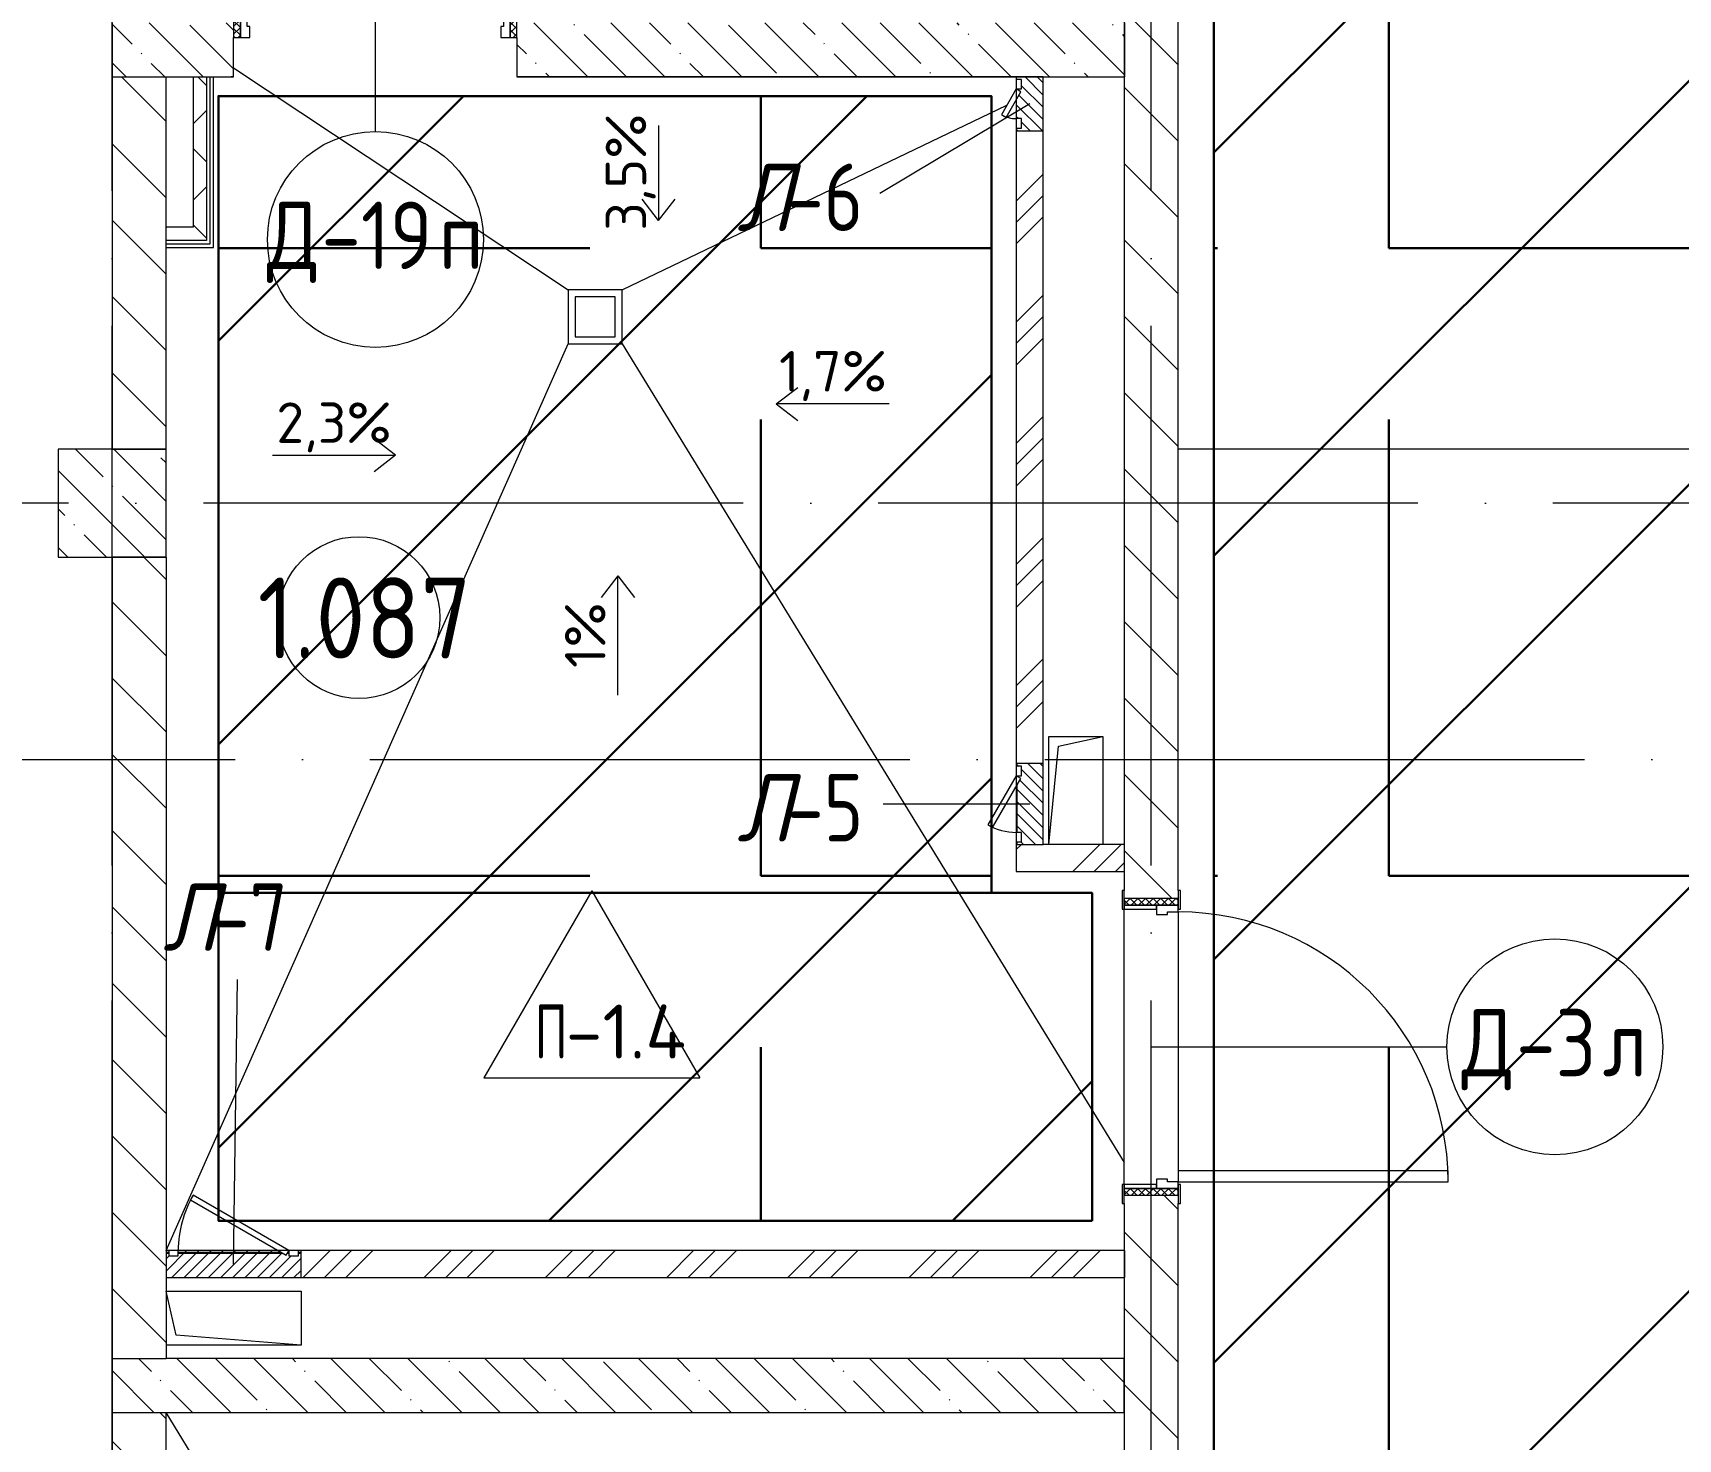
# Model space of a CAD drawing. Header units: millimetres. Extents: x -68946 to 690821, y -552984 to 293768.
# Drawn here: x 148494 to 154590, y 37456 to 42668 of the extents above; entities that cross this region are included whole.
import ezdxf

# ---------------------------------------------------------------- set-up
doc = ezdxf.new("R2010")
doc.units = ezdxf.units.MM
doc.linetypes.add('ADSK_Линия сетки', pattern=[2500, 2000, -250, 0, -250])
for name, color, linetype, lineweight in [('1.2) Стяжка 6 вып.', 30, 'Continuous', 30), ('1.2) Тепло-звук изол. + пденка 6 вып.', 200, 'Continuous', 30), ('1.4) Стяжка 6 вып.', 30, 'Continuous', 30), ('A-AREA-____-IDEN', 250, 'Continuous', 9), ('A-DETL-GENF-OTLN', 250, 'Continuous', 5), ('A-DOOR-____-IDEN', 250, 'Continuous', 9), ('A-DOOR-____-MCUT', 250, 'Continuous', 5), ('A-DOOR-____-OTLN', 250, 'Continuous', 5), ('A-DOOR-FRAM-MCUT', 250, 'Continuous', 5), ('A-DOOR-FRAM-OTLN', 250, 'Continuous', 5), ('A-FLOR-____-IDEN', 250, 'Continuous', 9), ('A-FLOR-____-OTLN', 250, 'Continuous', 9), ('A-GENM-____-MCUT', 250, 'Continuous', 25), ('A-GENM-____-OTLN', 250, 'Continuous', 9), ('A-GLAZ-____-OTLN', 250, 'Continuous', 5), ('A-WALL-____-MCUT', 250, 'Continuous', 13), ('A-WALL-____-PATT', 250, 'Continuous', 13), ('A-WALL-FNSH-MCUT', 250, 'Continuous', 13), ('G-____-____-DIMS', 250, 'Continuous', 9), ('I-WALL-____-OTLN', 250, 'Continuous', 9), ('P-SANR-FIXT-OTLN', 250, 'Continuous', 9), ('S-COLS-____-MCUT', 250, 'Continuous', 25), ('S-COLS-____-OTLN', 250, 'Continuous', 9), ('S-GRID-____-OTLN', 250, 'Continuous', 9)]:
    doc.layers.add(name, color=color, linetype=linetype, lineweight=lineweight)
doc.styles.add('GOST Common_1', font='', dxfattribs={"width": 0.9, "height": 250})
doc.styles.add('ISOCPEUR_1', font='isocpeur.ttf', dxfattribs={"width": 0.9, "height": 250})
doc.styles.add('ISOCPEUR_2', font='isocpeur.ttf', dxfattribs={"height": 160})
doc.styles.add('ISOCPEUR_3', font='isocpeur.ttf', dxfattribs={"height": 250})
doc.styles.add('ISOCPEUR_I_1', font='ГОСТ тип А.ttf', dxfattribs={"height": 2500})
doc.styles.get('GOST Common_1').set_extended_font_data('GOST Common')
pattern_1 = [(45, (12287.9, -0.0006), (-224.5064, 224.5064), []), (45, (12367.3, -0.0006), (0, 449.0128), []), (45, (12208.54, -0.0006), (0, 449.0128), [])]
pattern_2 = [(135, (12287.91, -0.0006), (-141.42136, -141.42136), [])]
pattern_3 = [(135, (12287.91, -0.0006), (-142.5612, -142.5612), []), (135, (12430.48, -0.0006), (-142.5612, -142.5612), [252.016, -50.403, 3.353, -47.05])]
pattern_4 = [(45, (12287.91, -0.0006), (-141.42136, 141.42136), []), (135, (12287.91, -0.0006), (-141.42136, -141.42136), [])]
pattern_5 = [(45, (125, 0), (-22.6274, 22.6274), [])]
pattern_6 = [(0, (0, 0), (0, 2326.005), [1691.64, -634.365]), (90, (0, 0), (-2326.005, 1e-13), [1691.64, -634.365])]

# ---------------------------------------------------------------- blocks, each defined once
blk = doc.blocks.new('Дверь_СКБ_1Ст_Внутренняя - Д-3л_1100x2100h_С_У_ Душ-42631068-АР1_Маркировочный план 1 этажа С2и3')
at = {"layer": 'A-DOOR-____-OTLN'}
h = blk.add_hatch(dxfattribs=at)
h.set_pattern_fill('FP_14', color=256, style=0, pattern_type=2)
h.set_pattern_definition([(135, (1751.41, 164.685), (-14.14214, -14.14214), []), (225, (1751.41, 164.685), (14.14214, -14.14214), [])])
h.paths.add_polyline_path([(562.5, 100), (537.5, 100), (537.5, -100), (562.5, -100), (562.5, -22.5)])
at = {"layer": 'A-DOOR-FRAM-OTLN'}
h = blk.add_hatch(dxfattribs=at)
h.set_pattern_fill('FP_15', color=256, style=0, pattern_type=2)
h.set_pattern_definition([(45, (-371.384, 164.685), (-14.1421, 14.1421), []), (135, (-371.384, 164.685), (-14.1421, -14.1421), [])])
h.paths.add_polyline_path([(-512.5, 100), (-537.5, 100), (-537.5, -100), (-512.5, -100), (-512.5, -22.5)])
at = {"layer": 'A-DOOR-____-MCUT'}
for p, q in [((512.5, 1100), (472.5, 1100)), ((472.5, 1100), (472.5, 100)), ((512.5, 100), (512.5, 1100)), ((472.5, 100), (512.5, 100))]:
    blk.add_line(p, q, dxfattribs=at)
at = {"layer": 'A-DOOR-____-OTLN'}
blk.add_arc((512.5, 100), 1000, 90, 180, dxfattribs=at)
at = {"layer": 'A-DOOR-FRAM-MCUT'}
for p, q in [((-497.5, 108), (-567.5, 108)), ((-567.5, 108), (-567.5, 100)), ((-567.5, 100), (-497.5, 100)), ((-512.5, 100), (-537.5, 100)), ((-537.5, 100), (-537.5, -100)), ((-487.5, 100), (-512.5, 100)), ((-512.5, 100), (-512.5, 20)), ((-512.5, -100), (-512.5, 100)), ((-497.5, 100), (-512.5, 100)), ((-512.5, 100), (-512.5, 99)), ((-512.5, 99), (-497.5, 99)), ((-497.5, 100), (-497.5, 108)), ((-497.5, 99), (-497.5, 100)), ((-487.5, 60), (-487.5, 100)), ((512.5, 100), (512.5, 60)), ((537.5, 100), (512.5, 100)), ((592.5, 108), (522.5, 108)), ((522.5, 108), (522.5, 100)), ((537.5, 100), (522.5, 100)), ((522.5, 100), (522.5, 99)), ((522.5, 100), (592.5, 100)), ((522.5, 99), (537.5, 99)), ((537.5, 20), (537.5, 100)), ((562.5, 100), (537.5, 100)), ((537.5, 100), (537.5, -100)), ((537.5, 99), (537.5, 100)), ((562.5, -100), (562.5, 100)), ((592.5, 100), (592.5, 108)), ((-512.5, 20), (-477.5, 20)), ((-497.5, 20), (-512.5, 20)), ((-512.5, 20), (-512.5, -100)), ((-497.5, -100), (-497.5, 20)), ((-477.5, 60), (-487.5, 60)), ((-477.5, 20), (-477.5, 60)), ((512.5, 60), (502.5, 60)), ((502.5, 60), (502.5, 20)), ((502.5, 20), (537.5, 20)), ((537.5, 20), (522.5, 20)), ((522.5, 20), (522.5, -100)), ((537.5, -100), (537.5, 20)), ((-497.5, -100), (-567.5, -100)), ((-567.5, -100), (-567.5, -108)), ((-567.5, -108), (-497.5, -108)), ((-537.5, -100), (-512.5, -100)), ((-512.5, -100), (-497.5, -100)), ((-497.5, -108), (-497.5, -100)), ((522.5, -100), (537.5, -100)), ((592.5, -100), (522.5, -100)), ((522.5, -100), (522.5, -108)), ((522.5, -108), (592.5, -108)), ((537.5, -100), (562.5, -100)), ((592.5, -108), (592.5, -100))]:
    blk.add_line(p, q, dxfattribs=at)
blk = doc.blocks.new('ТП-104 - ТП-104_110-150VSDs-28716108-АР1_Маркировочный план 1 этажа С2и3')
at = {"layer": 'P-SANR-FIXT-OTLN', "lineweight": 5}
for p, q in [((74, 74), (-74, 74)), ((-74, 74), (-74, -74)), ((74, -74), (74, 74)), ((-74, -74), (74, -74))]:
    blk.add_line(p, q, dxfattribs=at)
blk = doc.blocks.new('_Wn_-As_OpeningMEP_floor__Rectangular - _Wn_-As_OpeningMEP_floor__Rectangular-34705337-АР1_Маркировочный план 1 этажа С2и3')
at = {"layer": 'A-DETL-GENF-OTLN', "lineweight": 5}
for p, q in [((-64.6, 214.6), (100, 250)), ((-100, -150), (-64.6, 214.6))]:
    blk.add_line(p, q, dxfattribs=at)
blk = doc.blocks.new('Дверь_СКБ_1Ст - Д-19п_1050x2100h_С_У персонала_ ПУИ-42627547-АР1_Маркировочный план 1 этажа С2и3')
at = {"layer": 'A-DOOR-____-OTLN'}
h = blk.add_hatch(dxfattribs=at)
h.set_pattern_fill('FP_149', color=256, style=0, pattern_type=2)
h.set_pattern_definition([(135, (1776.41, 77.685), (-14.14214, -14.14214), []), (225, (1776.41, 77.685), (14.14214, -14.14214), [])])
h.paths.add_polyline_path([(512.5, -67), (537.5, -67), (537.5, 13), (512.5, 13), (512.5, -17)])
at = {"layer": 'A-DOOR-FRAM-OTLN'}
h = blk.add_hatch(dxfattribs=at)
h.set_pattern_fill('FP_150', color=256, style=0, pattern_type=2)
h.set_pattern_definition([(45, (-346.384, 77.685), (-14.1421, 14.1421), []), (135, (-346.384, 77.685), (-14.1421, -14.1421), [])])
h.paths.add_polyline_path([(-487.5, -67), (-487.5, 13), (-512.5, 13), (-512.5, -67)])
at = {"layer": 'A-DOOR-____-MCUT'}
for p, q in [((-462.5, 963), (-462.5, 13)), ((-422.5, 963), (-462.5, 963)), ((-422.5, 13), (-422.5, 963)), ((-462.5, 13), (-422.5, 13))]:
    blk.add_line(p, q, dxfattribs=at)
at = {"layer": 'A-DOOR-____-OTLN'}
blk.add_arc((-462.5, 13), 950, 360, 90, dxfattribs=at)
at = {"layer": 'A-DOOR-FRAM-MCUT'}
for p, q in [((-487.5, 13), (-512.5, 13)), ((-512.5, 13), (-512.5, -67)), ((-462.5, 13), (-487.5, 13)), ((-487.5, 13), (-487.5, -67)), ((-487.5, -67), (-487.5, 13)), ((-462.5, -27), (-462.5, 13)), ((487.5, 13), (487.5, -27)), ((512.5, 13), (487.5, 13)), ((512.5, -67), (512.5, 13)), ((537.5, 13), (512.5, 13)), ((512.5, 13), (512.5, -67)), ((537.5, -67), (537.5, 13)), ((-452.5, -27), (-462.5, -27)), ((-452.5, -67), (-452.5, -27)), ((487.5, -27), (477.5, -27)), ((477.5, -27), (477.5, -67)), ((-512.5, -67), (-487.5, -67)), ((-487.5, -67), (-452.5, -67)), ((477.5, -67), (512.5, -67)), ((512.5, -67), (537.5, -67))]:
    blk.add_line(p, q, dxfattribs=at)
blk = doc.blocks.new('_Wn_-As_OpeningMEP_floor__Rectangular - _Wn_-As_OpeningMEP_floor__Rectangular-34857646-АР1_Маркировочный план 1 этажа С2и3')
at = {"layer": 'A-DETL-GENF-OTLN', "lineweight": 5}
for p, q in [((-100, -200), (-62.2, 262.3)), ((-62.2, 262.3), (100, 300))]:
    blk.add_line(p, q, dxfattribs=at)
blk = doc.blocks.new('АР_Люк - ЛРС_ВК_200х200_внутренний_RAL 9006-V129-АР1_Маркировочный план 1 этажа С2и3')
at = {"layer": 'A-DOOR-____-OTLN'}
h = blk.add_hatch(dxfattribs=at)
h.set_pattern_fill('FP_148', color=256, style=0, pattern_type=2)
h.set_pattern_definition(pattern_5)
h.paths.add_polyline_path([(25, -50), (225, -50), (225, 50), (215, 50), (215, 30), (180, 30), (180, 50), (170, 32.7), (140, 50), (70, 50), (70, 30), (35, 30), (35, 50), (25, 50), (25, -43.3)])
at = {"layer": 'A-DETL-GENF-OTLN', "lineweight": 5}
for p, q in [((225, 50), (25, 50)), ((25, 50), (25, -50)), ((225, -50), (225, 50)), ((25, -50), (225, -50))]:
    blk.add_line(p, q, dxfattribs=at)
at = {"layer": 'A-DOOR-____-MCUT', "lineweight": 5}
for p, q in [((84.7, 105), (74.7, 87.7)), ((74.7, 87.7), (170, 32.7)), ((180, 50), (84.7, 105)), ((70, 50), (35, 50)), ((35, 50), (35, 30)), ((35, 30), (70, 30)), ((70, 30), (70, 50)), ((170, 32.7), (180, 50)), ((215, 50), (180, 50)), ((180, 50), (180, 30)), ((180, 30), (215, 30)), ((215, 30), (215, 50))]:
    blk.add_line(p, q, dxfattribs=at)
blk.add_arc((180, 50), 110, 150, 180, dxfattribs=at)
at = {"layer": 'A-DOOR-____-OTLN'}
blk.add_line((180, 50), (84.7, 105), dxfattribs=at)
blk = doc.blocks.new('АР_Люк - ЛРС_ВК_300х400_внутренний_RAL 9003-42726780-АР1_Маркировочный план 1 этажа С2и3')
at = {"layer": 'A-DOOR-____-OTLN'}
h = blk.add_hatch(dxfattribs=at)
h.set_pattern_fill('FP_148', color=256, style=0, pattern_type=2)
h.set_pattern_definition(pattern_5)
h.paths.add_polyline_path([(92.8, -50), (275, -50), (275, 50), (265, 50), (265, 30), (230, 30), (230, 50), (220, 32.7), (190, 50), (20, 50), (20, 30), (-15, 30), (-15, 50), (-25, 50), (-25, -50), (38.1, -50)])
at = {"layer": 'A-DETL-GENF-OTLN', "lineweight": 5}
for p, q in [((275, 50), (-25, 50)), ((-25, 50), (-25, -50)), ((275, -50), (275, 50)), ((-25, -50), (275, -50))]:
    blk.add_line(p, q, dxfattribs=at)
at = {"layer": 'A-DOOR-____-MCUT', "lineweight": 5}
for p, q in [((48.1, 155), (38.1, 137.7)), ((38.1, 137.7), (220, 32.7)), ((230, 50), (48.1, 155)), ((20, 50), (-15, 50)), ((-15, 50), (-15, 30)), ((-15, 30), (20, 30)), ((20, 30), (20, 50)), ((220, 32.7), (230, 50)), ((265, 50), (230, 50)), ((230, 50), (230, 30)), ((230, 30), (265, 30)), ((265, 30), (265, 50))]:
    blk.add_line(p, q, dxfattribs=at)
blk.add_arc((230, 50), 210, 150, 180, dxfattribs=at)
at = {"layer": 'A-DOOR-____-OTLN'}
blk.add_line((230, 50), (48.1, 155), dxfattribs=at)
blk = doc.blocks.new('ASML_АР_Отделка Люка - ВО Отделка люков_Грунтовка 0_Шпатлевка 0_Окраска 0_0-42467640-АР1_Маркировочный план 1 этажа С2и3')
at = {"layer": 'A-GENM-____-MCUT', "lineweight": 5}
for p, q in [((-140, 3), (-150, 3)), ((-150, 3), (-150, 0)), ((65, 3), (-105, 3)), ((150, 3), (140, 3)), ((150, 0), (150, 3)), ((-150, 0), (-140, 0)), ((-105, 0), (70.2, 0)), ((103.3, 0), (105, 0)), ((140, 0), (150, 0))]:
    blk.add_line(p, q, dxfattribs=at)
blk = doc.blocks.new('АР_Люк - ЛРС_ВК_500х400_наружный_NCS S 1000-N-42722041-АР1_Маркировочный план 1 этажа С2и3')
at = {"layer": 'A-DOOR-____-OTLN'}
h = blk.add_hatch(dxfattribs=at)
h.set_pattern_fill('FP_148', color=256, style=0, pattern_type=2)
h.set_pattern_definition(pattern_5)
h.paths.add_polyline_path([(-125, 50), (-125, -50), (375, -50), (375, 50), (365, 50), (365, 30), (330, 30), (330, 50), (320, 32.7), (290, 50), (-80, 50), (-80, 30), (-115, 30), (-115, 50), (-119.6, 50)])
at = {"layer": 'A-DETL-GENF-OTLN', "lineweight": 5}
for p, q in [((375, 50), (-125, 50)), ((-125, 50), (-125, -50)), ((375, -50), (375, 50)), ((-125, -50), (375, -50))]:
    blk.add_line(p, q, dxfattribs=at)
at = {"layer": 'A-DOOR-____-MCUT', "lineweight": 5}
for p, q in [((-25.1, 255), (-35.1, 237.7)), ((330, 50), (-25.1, 255)), ((-35.1, 237.7), (320, 32.7)), ((-80, 50), (-115, 50)), ((-115, 50), (-115, 30)), ((-115, 30), (-80, 30)), ((-80, 30), (-80, 50)), ((320, 32.7), (330, 50)), ((365, 50), (330, 50)), ((330, 50), (330, 30)), ((330, 30), (365, 30)), ((365, 30), (365, 50))]:
    blk.add_line(p, q, dxfattribs=at)
blk.add_arc((330, 50), 410, 150, 180, dxfattribs=at)
at = {"layer": 'A-DOOR-____-OTLN'}
blk.add_line((330, 50), (-25.1, 255), dxfattribs=at)
blk = doc.blocks.new('ASML_АР_Отделка Люка - ВО Отделка люков_Грунтовка 0_Шпатлевка 0_Окраска 0_0-42722003-АР1_Маркировочный план 1 этажа С2и3')
at = {"layer": 'A-GENM-____-MCUT', "lineweight": 5}
for p, q in [((-240, 3), (-250, 3)), ((-250, 3), (-250, 0)), ((177.1, 3), (-205, 3)), ((205, 3), (201, 3)), ((250, 3), (240, 3)), ((250, 0), (250, 3)), ((-250, 0), (-240, 0)), ((-205, 0), (182.3, 0)), ((199.2, 0), (205, 0)), ((240, 0), (250, 0))]:
    blk.add_line(p, q, dxfattribs=at)
blk = doc.blocks.new('AAR_СКБ_Марка_Помещения_мал - Номер-28977439-АР1_Маркировочный план 1 этажа С2и3')
at = {"layer": 'A-AREA-____-IDEN'}
blk.add_circle((-0.028, 0), 3, dxfattribs=at)
blk = doc.blocks.new('AAR_СКБ_Марка_Перекрытия - Марка пола-17325028-АР1_Маркировочный план 1 этажа С2и3')
at = {"layer": 'A-FLOR-____-IDEN'}
for p, q in [((0, 6.932), (-4.002, 0)), ((0, 6.932), (4.002, 0)), ((-4.002, 0), (4.002, 0))]:
    blk.add_line(p, q, dxfattribs=at)
blk = doc.blocks.new('ADSK_Марка_Дверь - Типоразмер_ADSK_Марка-30565456-АР1_Маркировочный план 1 этажа С2и3')
at = {"layer": 'A-DOOR-____-IDEN'}
blk.add_circle((0, 0), 4, dxfattribs=at)

msp = doc.modelspace()

# ---------------------------------------------------------------- hatches: boundary and pattern name
at = {"layer": '1.2) Стяжка 6 вып.', "lineweight": 30}
h = msp.add_hatch(dxfattribs=at)
h.set_pattern_fill('ANSI31', color=256, scale=333)
h.paths.add_polyline_path([(152870.3694, 10538.3524), (149137.9138, 10538.3524), (149137.9138, 12663.8674), (152870.3694, 12663.8674), (152870.3694, 24774.898), (149162.9138, 24774.898), (149162.9138, 27269.7346), (152870.3694, 27269.7346), (152870.3694, 45475.2194), (149117.1568, 45475.2194), (149117.1568, 48329.3719), (152870.3694, 48329.3719), (152870.3694, 58477.4991), (157124.6208, 58477.4991), (157124.6208, 337.5006), (152870.3694, 337.5006)])
h = msp.add_hatch(dxfattribs=at)
h.set_pattern_fill('ANSI31', color=256, scale=333)
h.paths.add_polyline_path([(149181.4933, 39480.2318), (152046.1406, 39480.2318), (152046.1406, 42433.8391), (149181.4933, 42433.8391)], flags=17)
h = msp.add_hatch(dxfattribs=at)
h.set_pattern_fill('ANSI31', color=256, scale=333)
h.paths.add_polyline_path([(152418.9976, 38265.4364), (149181.4933, 38265.4364), (149181.4933, 39480.2318), (152418.9976, 39480.2318)], flags=17)
at = {"layer": '1.2) Тепло-звук изол. + пденка 6 вып.', "lineweight": 30}
h = msp.add_hatch(dxfattribs=at)
h.set_pattern_fill('ANGLE', color=256, scale=333)
h.set_pattern_definition(pattern_6)
h.paths.add_polyline_path([(152870.3694, 10538.3524), (149137.9138, 10538.3524), (149137.9138, 12663.8674), (152870.3694, 12663.8674), (152870.3694, 24774.898), (149162.9138, 24774.898), (149162.9138, 27269.7346), (152870.3694, 27269.7346), (152870.3694, 45475.2194), (149117.1568, 45475.2194), (149117.1568, 48329.3719), (152870.3694, 48329.3719), (152870.3694, 58477.4991), (157124.6208, 58477.4991), (157124.6208, 337.5006), (152870.3694, 337.5006)])
h = msp.add_hatch(dxfattribs=at)
h.set_pattern_fill('ANGLE', color=256, scale=333)
h.set_pattern_definition(pattern_6)
h.paths.add_polyline_path([(149181.4933, 39480.2318), (152046.1406, 39480.2318), (152046.1406, 42433.8391), (149181.4933, 42433.8391)], flags=17)
h = msp.add_hatch(dxfattribs=at)
h.set_pattern_fill('ANGLE', color=256, scale=333)
h.set_pattern_definition(pattern_6)
h.paths.add_polyline_path([(152418.9976, 38265.4364), (149181.4933, 38265.4364), (149181.4933, 39480.2318), (152418.9976, 39480.2318)], flags=17)
at = {"layer": '1.4) Стяжка 6 вып.', "lineweight": 30}
h = msp.add_hatch(dxfattribs=at)
h.set_pattern_fill('ANSI32', color=256, scale=333)
h.paths.add_polyline_path([(152870.3694, 10538.3524), (149137.9138, 10538.3524), (149137.9138, 12663.8674), (152870.3694, 12663.8674), (152870.3694, 24774.898), (149162.9138, 24774.898), (149162.9138, 27269.7346), (152870.3694, 27269.7346), (152870.3694, 45475.2194), (149117.1568, 45475.2194), (149117.1568, 48329.3719), (152870.3694, 48329.3719), (152870.3694, 58477.4991), (157124.6208, 58477.4991), (157124.6208, 337.5006), (152870.3694, 337.5006)])
h = msp.add_hatch(dxfattribs=at)
h.set_pattern_fill('ANSI32', color=256, scale=333)
h.paths.add_polyline_path([(149181.4933, 39480.2318), (152046.1406, 39480.2318), (152046.1406, 42433.8391), (149181.4933, 42433.8391)], flags=17)
h = msp.add_hatch(dxfattribs=at)
h.set_pattern_fill('ANSI32', color=256, scale=333)
h.paths.add_polyline_path([(152418.9976, 38265.4364), (149181.4933, 38265.4364), (149181.4933, 39480.2318), (152418.9976, 39480.2318)], flags=17)
at = {"layer": 'A-WALL-____-PATT', "lineweight": 15, "true_color": 0x000000}
h = msp.add_hatch(dxfattribs=at)
h.set_pattern_fill('FP_2', color=18, style=0, pattern_type=2)
h.set_pattern_definition(pattern_2)
h.paths.add_polyline_path([(152537.9138, 33324.9678), (152737.9138, 33324.9678), (152737.9138, 34431.9994), (152537.9138, 34431.9994), (152537.9138, 33384.9994)])
h.paths.add_polyline_path([(152657.9138, 35531.9994), (152737.9138, 35531.9994), (152737.9138, 38359.999), (152537.9138, 38359.999), (152537.9138, 35531.9994)])
h.paths.add_polyline_path([(152537.9138, 39459.999), (152737.9138, 39459.999), (152737.9138, 45324.9684), (152537.9138, 45324.9673), (152537.9138, 39489.999)])
h = msp.add_hatch(dxfattribs=at)
h.set_pattern_fill('FP_1', color=18, style=0, pattern_type=2)
h.set_pattern_definition(pattern_3)
h.paths.add_polyline_path([(152237.9138, 42505.0006), (152537.9138, 42505.0006), (152537.9138, 42705.0006), (150287.9138, 42705.0006), (150287.9138, 42505.0006), (152137.9138, 42505.0006)])
h.paths.add_polyline_path([(149237.9138, 42505.0006), (149237.9138, 42705.0006), (148787.9138, 42705.0006), (148787.9138, 42505.0006), (149162.9138, 42505.0006)])
h = msp.add_hatch(dxfattribs=at)
h.set_pattern_fill('FP_2', color=18, style=0, pattern_type=2)
h.set_pattern_definition(pattern_2)
h.paths.add_polyline_path([(148787.9138, 37755.1509), (148987.9138, 37755.1509), (148987.9138, 40725), (148787.9138, 40725), (148787.9138, 37766.4185)])
h.paths.add_polyline_path([(148987.9138, 41125), (148987.9138, 42505.0006), (148787.9138, 42505.0006), (148787.9138, 41125)])
h = msp.add_hatch(dxfattribs=at)
h.set_pattern_fill('FP_83', color=18, style=0, pattern_type=2)
h.set_pattern_definition(pattern_4)
h.paths.add_polyline_path([(149137.9138, 41897.8686), (149137.9138, 42505.0006), (149087.9138, 42505.0006), (149087.9138, 41897.8686)])
h = msp.add_hatch(dxfattribs=at)
h.set_pattern_fill('FP_5', color=18, style=0, pattern_type=2)
h.set_pattern_definition(pattern_1)
h.paths.add_polyline_path([(152137.9138, 39959.999), (152237.9138, 39959.999), (152237.9138, 42305.0006), (152137.9138, 42305.0006), (152137.9138, 40059.999)])
h = msp.add_hatch(dxfattribs=at)
h.set_pattern_fill('FP_83', color=18, style=0, pattern_type=2)
h.set_pattern_definition(pattern_4)
h.paths.add_polyline_path([(149087.9138, 41897.8686), (149087.9138, 41947.8686), (148987.9138, 41947.8686), (148987.9138, 41897.8686)])
h = msp.add_hatch(dxfattribs=at)
h.set_pattern_fill('FP_5', color=18, style=0, pattern_type=2)
h.set_pattern_definition(pattern_1)
h.paths.add_polyline_path([(152397.2317, 39559.999), (152537.9138, 39559.999), (152537.9138, 39659.999), (152137.9138, 39659.999), (152138.8464, 39559.999), (152393.8367, 39559.999)])
h = msp.add_hatch(dxfattribs=at)
h.set_pattern_fill('FP_5', color=18, style=0, pattern_type=2)
h.set_pattern_definition(pattern_1)
h.paths.add_polyline_path([(151472.3253, 38055.1509), (152537.9138, 38055.1509), (152537.9138, 38155.1509), (149487.9155, 38155.1509), (149487.9155, 38055.1509), (151417.8397, 38055.1509)])
h = msp.add_hatch(dxfattribs=at)
h.set_pattern_fill('FP_1', color=18, style=0, pattern_type=2)
h.set_pattern_definition(pattern_3)
h.paths.add_polyline_path([(152537.9138, 37555.1509), (152537.9138, 37755.1509), (148787.9138, 37755.1509), (148787.9138, 37555.1509), (151165.0164, 37555.1509)])
h = msp.add_hatch(dxfattribs=at)
h.set_pattern_fill('FP_2', color=18, style=0, pattern_type=2)
h.set_pattern_definition(pattern_2)
h.paths.add_polyline_path([(148987.9138, 37404.9996), (148987.9138, 37555.1509), (148787.9138, 37555.1509), (148787.9138, 37404.9996)])
at = {"layer": 'S-COLS-____-OTLN', "lineweight": 5, "true_color": 0x000000}
h = msp.add_hatch(dxfattribs=at)
h.set_pattern_fill('FP_1', color=18, style=0, pattern_type=2)
h.set_pattern_definition(pattern_3)
h.paths.add_polyline_path([(148587.8919, 40725), (148987.8919, 40725), (148987.8919, 41125), (148587.8919, 41125), (148587.8919, 41030.2707)])

# ---------------------------------------------------------------- linework, layer by layer
at = {"layer": '1.2) Стяжка 6 вып.', "lineweight": 30}
for points in [[(152870.3694, 45475.2194), (149117.1568, 45475.2194), (149117.1568, 48329.3719), (152870.3694, 48329.3719), (152870.3694, 58477.4991), (157124.6208, 58477.4991), (157124.6208, 337.5006), (152870.3694, 337.5006), (152870.3694, 10538.3524), (149137.9138, 10538.3524), (149137.9138, 12663.8674), (152870.3694, 12663.8674), (152870.3694, 24774.898), (149162.9138, 24774.898), (149162.9138, 27269.7346), (152870.3694, 27269.7346)], [(149181.4933, 39480.2318), (152046.1406, 39480.2318), (152046.1406, 42433.8391), (149181.4933, 42433.8391)], [(152418.9976, 38265.4364), (149181.4933, 38265.4364), (149181.4933, 39480.2318), (152418.9976, 39480.2318)]]:
    msp.add_lwpolyline(points, close=True, dxfattribs=at)
at = {"layer": 'A-DOOR-____-IDEN', "color": 18, "true_color": 0x000000}
for p, q in [((149762.9138, 42718.0006), (149762.9138, 42302.0661)), ((152187.9138, 42405.0006), (151632.5613, 42072.2018)), ((152187.9138, 39809.999), (151644.4658, 39809.999)), ((149237.9138, 38105.1509), (149252.3371, 39159.6744)), ((152637.9138, 38909.999), (153733.7226, 38909.999))]:
    msp.add_line(p, q, dxfattribs=at)
at = {"layer": 'A-FLOR-____-OTLN', "color": 18, "lineweight": 5, "true_color": 0x000000}
for p, q in [((149237.9138, 42504.9394), (149229.4037, 42505.0006)), ((152137.9138, 42504.9269), (150287.9138, 42504.9269)), ((150677.6959, 41715.2757), (150477.6959, 41715.2757)), ((150477.6959, 41715.2757), (150477.6959, 41515.2757)), ((150677.6959, 41515.2757), (150677.6959, 41715.2757)), ((150477.6959, 41515.2757), (150677.6959, 41515.2757)), ((157337.8919, 41125), (152737.9138, 41125)), ((152258.6935, 39659.999), (152258.6935, 40059.999)), ((152258.6935, 40059.999), (152458.6935, 40059.999)), ((152458.6935, 40059.999), (152458.6935, 39659.999)), ((152737.9138, 39409.999), (152737.9138, 38449.999)), ((152737.9138, 39409.999), (152737.9138, 38449.999)), ((148987.9138, 38004.1859), (149487.9155, 38004.1859)), ((149487.9155, 38004.1859), (149487.9155, 37804.1859)), ((149487.9155, 37804.1859), (148987.9138, 37804.1859))]:
    msp.add_line(p, q, dxfattribs=at)
at = {"layer": 'A-FLOR-____-OTLN', "color": 18, "true_color": 0x000000}
for p, q in [((149237.9138, 42538.9151), (150477.6959, 41715.2757)), ((150677.6959, 41715.2757), (152103.3684, 42400.1661)), ((152135.3261, 42415.5186), (152137.9138, 42416.7617)), ((148987.9138, 38155.1509), (150477.6959, 41515.2757)), ((150677.6959, 41515.2757), (152537.9138, 38481.3421)), ((149910.4493, 36039.3413), (148987.9138, 37555.1509))]:
    msp.add_line(p, q, dxfattribs=at)
at = {"layer": 'A-WALL-____-MCUT', "color": 18, "lineweight": 15, "true_color": 0x000000}
for p, q in [((152537.9138, 45324.9684), (152537.9138, 39489.999)), ((152737.9138, 39489.999), (152737.9138, 45324.9684)), ((148787.9138, 42705.0006), (148787.9138, 42505.0006)), ((152539.9138, 42505.0006), (152539.9138, 42705.0006)), ((149237.9138, 42505.0006), (149237.9138, 42651.0006)), ((150287.9138, 42651.0006), (150287.9138, 42505.0006)), ((148787.9138, 42505.0006), (148787.9138, 41125)), ((148787.9138, 42505.0006), (149237.9138, 42505.0006)), ((148987.9138, 41125), (148987.9138, 42505.0006)), ((149087.9138, 42505.0006), (149087.9138, 41947.8686)), ((149137.9138, 42505.0006), (149137.9138, 41897.8686)), ((149150.4138, 42505.0006), (149150.4138, 41885.3686)), ((150287.9138, 42505.0006), (152539.9138, 42505.0006)), ((152137.9138, 42505.0006), (152137.9138, 42495.0006)), ((152237.9138, 39659.999), (152237.9138, 42505.0006)), ((152137.9138, 42420.0006), (152137.9138, 42350.0006)), ((152137.9138, 42315.0006), (152137.9138, 39959.999)), ((149087.9138, 41947.8686), (148987.9138, 41947.8686)), ((149137.9138, 41897.8686), (148987.9138, 41897.8686)), ((149150.4138, 41885.3686), (148987.9138, 41885.3686)), ((148787.9138, 41125), (148987.9138, 41125)), ((148787.9138, 40725), (148787.9138, 37755.1509)), ((148987.9138, 40725), (148787.9138, 40725)), ((148987.9138, 40725), (148987.9138, 38148.1509)), ((152137.9138, 39659.999), (152137.9138, 39559.999)), ((152537.9138, 39659.999), (152237.9138, 39659.999)), ((152137.9138, 39559.999), (152537.9138, 39559.999)), ((152537.9138, 38329.999), (152537.9138, 35531.9994)), ((152737.9138, 35531.9994), (152737.9138, 38329.999)), ((148997.9138, 38155.1509), (148987.9138, 38155.1509)), ((148987.9138, 38145.1509), (148987.9138, 37755.1509)), ((149402.9138, 38155.1509), (149032.9138, 38155.1509)), ((152539.9138, 38155.1509), (149477.9138, 38155.1509)), ((152539.9138, 38055.1509), (152539.9138, 38155.1509)), ((148987.9138, 38055.1509), (152539.9138, 38055.1509)), ((148787.9138, 37755.1509), (148987.9138, 37755.1509)), ((148787.9138, 37755.1509), (148787.9138, 37555.1509)), ((152537.9138, 37755.1509), (148987.9138, 37755.1509)), ((152537.9138, 37555.1509), (152537.9138, 37755.1509)), ((148787.9138, 37555.1509), (148787.9138, 37045)), ((148787.9138, 37555.1509), (152537.9138, 37555.1509)), ((148987.9138, 36925), (148987.9138, 37555.1509))]:
    msp.add_line(p, q, dxfattribs=at)
at = {"layer": 'A-WALL-FNSH-MCUT', "lineweight": 15}
for p, q in [((149162.9138, 41872.8686), (149162.9138, 42505.0006)), ((148987.9138, 41872.8686), (149162.9138, 41872.8686))]:
    msp.add_line(p, q, dxfattribs=at)
at = {"layer": 'G-____-____-DIMS', "color": 18, "true_color": 0x000000}
for p, q in [((150812.6385, 42325.1833), (150812.6385, 41972.0466)), ((150812.6385, 41972.0466), (150751.2523, 42052.0466)), ((150812.6385, 41972.0466), (150874.0246, 42052.0466)), ((151248.7002, 41292.8178), (151328.7002, 41354.2039)), ((151248.7002, 41292.8178), (151328.7002, 41231.4316)), ((151667.4109, 41292.8178), (151248.7002, 41292.8178)), ((149838.3655, 41102.3545), (149758.3655, 41163.7407)), ((149381.8213, 41102.3545), (149838.3655, 41102.3545)), ((149838.3655, 41102.3545), (149758.3655, 41040.9684)), ((150661.661, 40655.9855), (150600.2748, 40575.9855)), ((150661.661, 40655.9855), (150723.0471, 40575.9855)), ((150661.661, 40213.622), (150661.661, 40655.9855))]:
    msp.add_line(p, q, dxfattribs=at)
at = {"layer": 'I-WALL-____-OTLN', "color": 18, "lineweight": 15, "true_color": 0x000000}
msp.add_line((152537.9138, 38399.999), (152537.9138, 39419.999), dxfattribs=at)
at = {"layer": 'S-COLS-____-MCUT', "color": 18, "lineweight": 5, "true_color": 0x000000}
for p, q in [((148787.9138, 41125), (148587.8919, 41125)), ((148587.8919, 41125), (148587.8919, 40725)), ((148987.8919, 40725), (148987.8919, 41125)), ((148587.8919, 40725), (148787.9138, 40725))]:
    msp.add_line(p, q, dxfattribs=at)
at = {"layer": 'S-COLS-____-OTLN', "color": 18, "lineweight": 5, "true_color": 0x000000}
for p, q in [((148987.8919, 41125), (148787.9138, 41125)), ((148787.9138, 40725), (148987.8919, 40725))]:
    msp.add_line(p, q, dxfattribs=at)
at = {"layer": 'S-GRID-____-OTLN', "color": 18, "linetype": 'ADSK_Линия сетки', "true_color": 0x000000}
for p, q in [((148787.9138, -2919.5356), (148787.9138, 61063.6538)), ((152637.9138, -2919.5356), (152637.9138, 61063.6538)), ((168626.8279, 40925), (111607.9138, 40925)), ((77240.3519, 39975), (168626.8279, 39975))]:
    msp.add_line(p, q, dxfattribs=at)

# ---------------------------------------------------------------- block references
at = {"layer": 'A-AREA-____-IDEN', "color": 18, "true_color": 0x000000, "xscale": 99.99999999999993, "yscale": 99.99999999999993, "zscale": 99.99999999999993}
msp.add_blockref('AAR_СКБ_Марка_Помещения_мал - Номер-28977439-АР1_Маркировочный план 1 этажа С2и3', (149705.1985, 40500.8085), dxfattribs=at)
at = {"layer": 'A-DOOR-____-IDEN', "color": 18, "true_color": 0x000000, "xscale": 99.99999999999993, "yscale": 99.99999999999993, "zscale": 99.99999999999993}
for p in [(149763.3712, 41902.0661), (154133.7226, 38909.999)]:
    msp.add_blockref('ADSK_Марка_Дверь - Типоразмер_ADSK_Марка-30565456-АР1_Маркировочный план 1 этажа С2и3', p, dxfattribs=at)
at = {"layer": 'A-DOOR-____-OTLN', "color": 18, "true_color": 0x000000}
for name, p in [('Дверь_СКБ_1Ст - Д-19п_1050x2100h_С_У персонала_ ПУИ-42627547-АР1_Маркировочный план 1 этажа С2и3', (149750.4138, 42718.0006)), ('АР_Люк - ЛРС_ВК_500х400_наружный_NCS S 1000-N-42722041-АР1_Маркировочный план 1 этажа С2и3', (149112.9138, 38105.1509))]:
    msp.add_blockref(name, p, dxfattribs=at)
for name, p, rotation in [('АР_Люк - ЛРС_ВК_200х200_внутренний_RAL 9006-V129-АР1_Маркировочный план 1 этажа С2и3', (152187.9138, 42280.0006), 90), ('АР_Люк - ЛРС_ВК_300х400_внутренний_RAL 9003-42726780-АР1_Маркировочный план 1 этажа С2и3', (152187.9138, 39684.999), 90), ('Дверь_СКБ_1Ст_Внутренняя - Д-3л_1100x2100h_С_У_ Душ-42631068-АР1_Маркировочный план 1 этажа С2и3', (152637.9138, 38922.499), 269.9999999999999)]:
    msp.add_blockref(name, p, dxfattribs=dict(at, rotation=rotation))
at = {"layer": 'A-FLOR-____-IDEN', "color": 18, "true_color": 0x000000, "xscale": 99.99999999999993, "yscale": 99.99999999999993, "zscale": 99.99999999999993}
msp.add_blockref('AAR_СКБ_Марка_Перекрытия - Марка пола-17325028-АР1_Маркировочный план 1 этажа С2и3', (150564.9651, 38795.3834), dxfattribs=at)
at = {"layer": 'A-GENM-____-OTLN', "color": 18, "lineweight": 5, "true_color": 0x000000, "rotation": 90}
msp.add_blockref('ASML_АР_Отделка Люка - ВО Отделка люков_Грунтовка 0_Шпатлевка 0_Окраска 0_0-42467640-АР1_Маркировочный план 1 этажа С2и3', (152140.9138, 39809.999), dxfattribs=at)
at = {"layer": 'A-GENM-____-OTLN', "color": 18, "lineweight": 5, "true_color": 0x000000}
msp.add_blockref('ASML_АР_Отделка Люка - ВО Отделка люков_Грунтовка 0_Шпатлевка 0_Окраска 0_0-42722003-АР1_Маркировочный план 1 этажа С2и3', (149237.9138, 38145.1509), dxfattribs=at)
at = {"layer": 'A-GLAZ-____-OTLN', "color": 18, "true_color": 0x000000}
msp.add_blockref('_Wn_-As_OpeningMEP_floor__Rectangular - _Wn_-As_OpeningMEP_floor__Rectangular-34705337-АР1_Маркировочный план 1 этажа С2и3', (152358.6935, 39809.999), dxfattribs=at)
at = {"layer": 'A-GLAZ-____-OTLN', "color": 18, "true_color": 0x000000, "rotation": 89.999999999998}
msp.add_blockref('_Wn_-As_OpeningMEP_floor__Rectangular - _Wn_-As_OpeningMEP_floor__Rectangular-34857646-АР1_Маркировочный план 1 этажа С2и3', (149287.9147, 37904.1859), dxfattribs=at)
at = {"layer": 'P-SANR-FIXT-OTLN', "color": 18, "lineweight": 5, "true_color": 0x000000}
msp.add_blockref('ТП-104 - ТП-104_110-150VSDs-28716108-АР1_Маркировочный план 1 этажа С2и3', (150577.6959, 41615.2987), dxfattribs=at)

# ---------------------------------------------------------------- texts
at = {"layer": 'A-AREA-____-IDEN', "color": 18, "true_color": 0x000000, "insert": (149326.8594, 40649.4682), "char_height": 300, "width": 609.2825, "attachment_point": 1, "style": 'ISOCPEUR_1'}
msp.add_mtext('1.087', dxfattribs=at)
at = {"layer": 'A-DOOR-____-IDEN', "color": 18, "true_color": 0x000000, "char_height": 250, "attachment_point": 1}
for s, insert, width, style in [('-6', (151287.3559, 42183.5559), 404.0505, 'ISOCPEUR_I_1'), ('\\fISOCPEUR|b0|i1|c204|p34|;\\W.9;Л', (151102.809, 42183.5559), 223.670812, 'ISOCPEUR_I_1'), ('\\fGOST Common|b0|i0|c204|p34|;\\W.9;Д', (149361.0638, 42042.5167), 245.316375, 'GOST Common_1'), ('-19', (149563.4701, 42042.5167), 526.708687, 'GOST Common_1'), ('\\fGOST Common|b0|i0|c204|p34|;\\W.9;п', (149998.0482, 42042.5167), 194.810062, 'GOST Common_1'), ('\\fISOCPEUR|b0|i1|c204|p34|;\\W.9;Л', (151102.809, 39921.3532), 223.670812, 'ISOCPEUR_I_1'), ('-5', (151287.3559, 39921.3532), 404.0505, 'ISOCPEUR_I_1'), ('\\fISOCPEUR|b0|i1|c204|p34|;\\W.9;Л', (148975.5564, 39516.0286), 223.670812, 'ISOCPEUR_I_1'), ('-7', (149160.1033, 39516.0286), 404.0505, 'ISOCPEUR_I_1'), ('\\fGOST Common|b0|i0|c204|p34|;\\W.9;Д', (153787.6652, 39050.4496), 245.316375, 'GOST Common_1'), ('-3', (153990.0715, 39050.4496), 389.620125, 'GOST Common_1'), ('\\fGOST Common|b0|i0|c204|p34|;\\W.9;л', (154311.5402, 39050.4496), 194.810062, 'GOST Common_1')]:
    msp.add_mtext(s, dxfattribs=dict(at, insert=insert, width=width, style=style))
at = {"layer": 'A-FLOR-____-IDEN', "color": 18, "true_color": 0x000000, "char_height": 200, "attachment_point": 1, "style": 'ISOCPEUR_2'}
for s, insert, width in [('\\fISOCPEUR|b0|i0|c204|p34|;\\W.7;П', (150352.7302, 39066.7692), 140.295312), ('-1.4', (150468.4854, 39066.7692), 398.438687)]:
    msp.add_mtext(s, dxfattribs=dict(at, insert=insert, width=width))
at = {"layer": 'G-____-____-DIMS', "color": 18, "true_color": 0x000000, "char_height": 150, "attachment_point": 1, "rotation": 90, "line_spacing_factor": 1.149209, "style": 'ISOCPEUR_3'}
for s, insert, width in [('3,5%', (150616.6701, 41934.977), 512.730909), ('1%', (150465.6926, 40314.5391), 288.635232)]:
    msp.add_mtext(s, dxfattribs=dict(at, insert=insert, width=width))
at = {"layer": 'G-____-____-DIMS', "color": 18, "true_color": 0x000000, "char_height": 150, "attachment_point": 1, "line_spacing_factor": 1.149209, "style": 'ISOCPEUR_3'}
for s, insert, width in [('1,7%', (151259.3574, 41488.7861), 476.8756), ('2,3%', (149396.4555, 41298.3229), 512.730909)]:
    msp.add_mtext(s, dxfattribs=dict(at, insert=insert, width=width))

doc.saveas('drawing.dxf')
